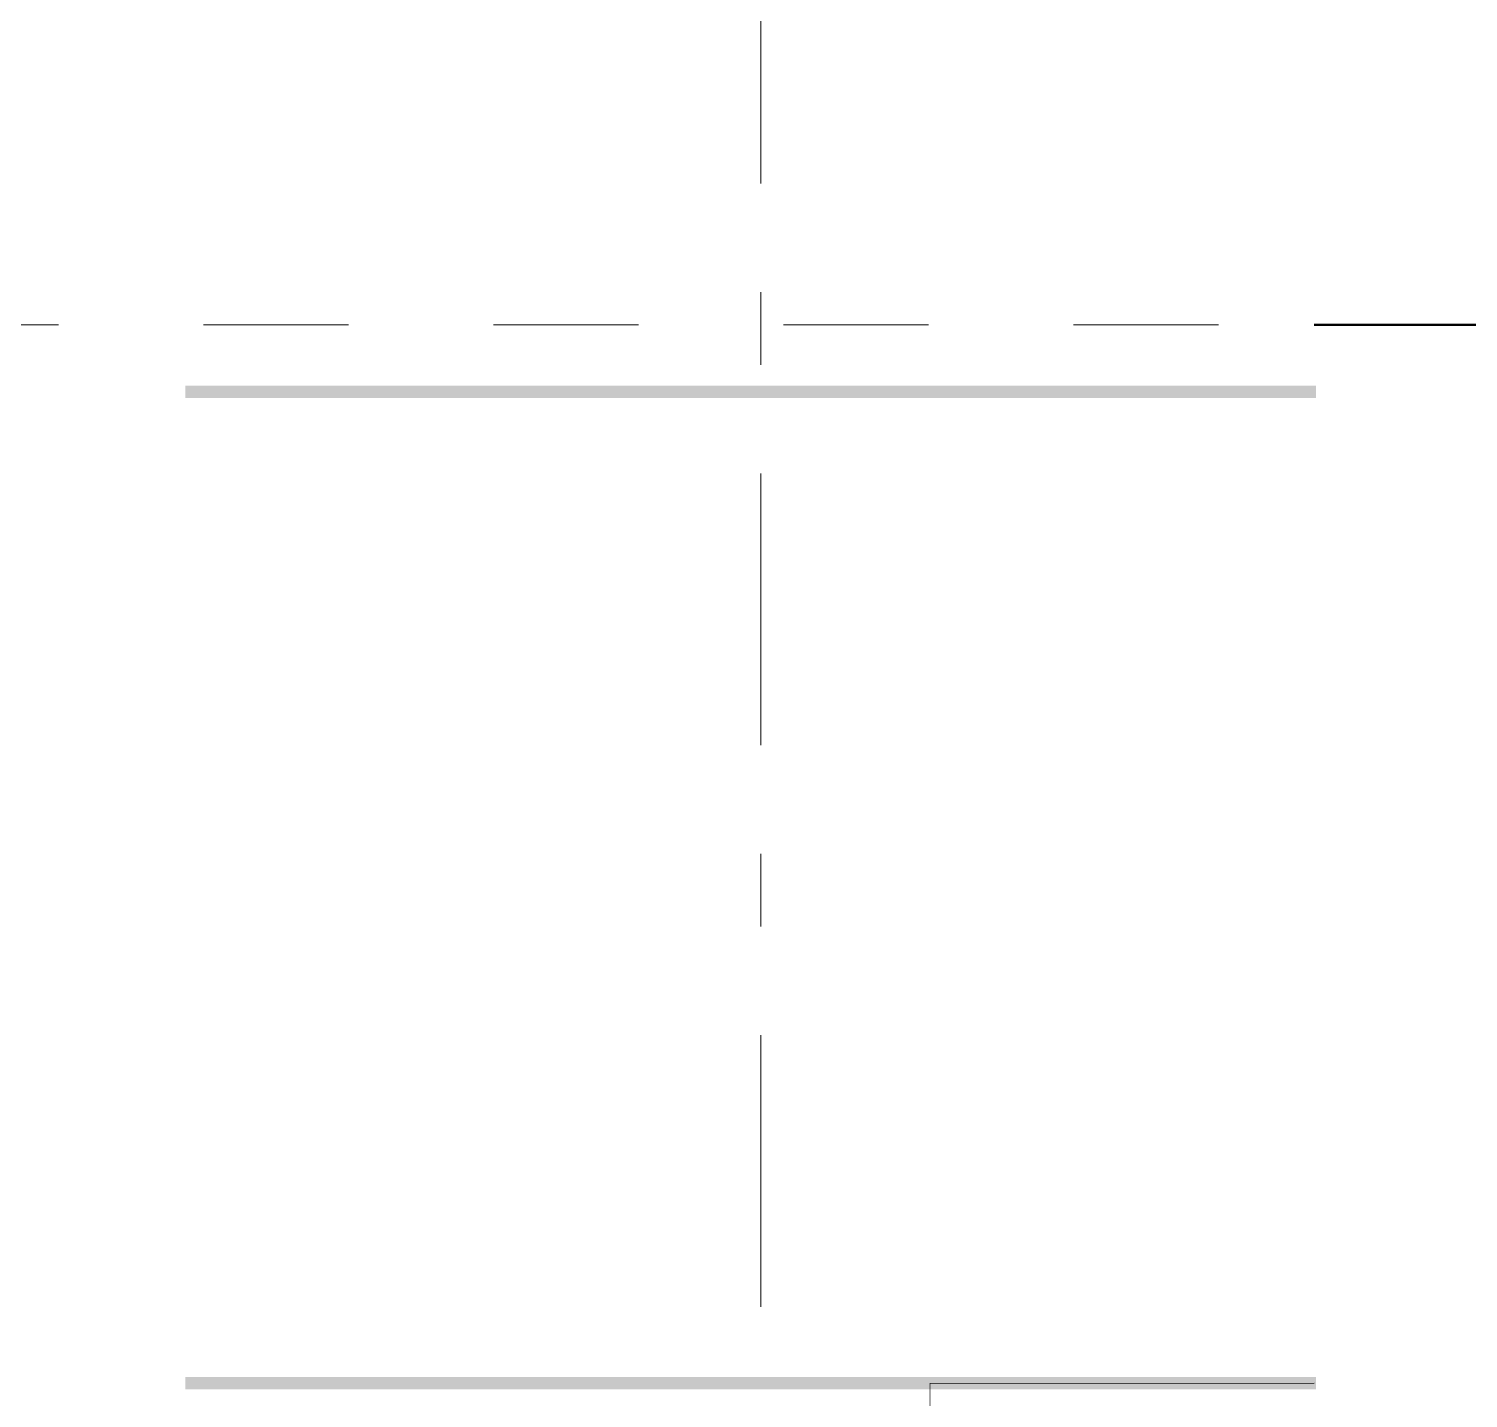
# Model space of a CAD drawing. Header units: millimetres. Extents: x -48147 to 1403542, y -455564 to 18123.
# Drawn here: x 1398629 to 1400030, y -434837 to -433504 of the extents above; entities that cross this region are included whole.
import ezdxf

# ---------------------------------------------------------------- set-up
doc = ezdxf.new("R2010")
doc.units = ezdxf.units.MM
doc.header["$MEASUREMENT"] = 0
for name, pattern in [('Dashed', [2822.222233, 1411.111116, -1411.111116]), ('Double Dashed', [546.805537, 264.583325, -105.833328, 70.555556, -105.833328]), ('Wipeout_Contour', [1000, 0, -1000])]:
    doc.linetypes.add(name, pattern=pattern)
for name, color, linetype, lineweight, true_color in [('0_Pen_No__105', 7, 'Continuous', 15, 0xa6a6a6), ('0_Pen_No__25', 7, 'Continuous', 50, 0x2a2a2a), ('A-20-M_Floor_Slab_Pen_No__148', 7, 'Continuous', 0, 0x444444), ('New_A-25-M_Wall_Ext_Pen_No__107', 7, 'Continuous', 15, 0xa6a6a6)]:
    doc.layers.add(name, color=color, linetype=linetype, lineweight=lineweight, true_color=true_color)
for name, color, linetype in [('A-95-P_Drawing', 7, 'Continuous'), ('New_A-25-M_Wall_Ext', 7, 'Continuous'), ('New_ArchiCAD Windows', 7, 'Continuous')]:
    doc.layers.add(name, color=color, linetype=linetype)
for name, color, linetype, lineweight in [('A-95-P_Drawing_Pen_No__1', 7, 'Continuous', 13), ('New_A-25-M_Wall_Ext_Pen_No__1', 7, 'Continuous', 13), ('New_ArchiCAD Windows_Pen_No__87', 8, 'Continuous', 20)]:
    doc.layers.add(name, color=color, linetype=linetype, lineweight=lineweight)

# ---------------------------------------------------------------- blocks, each defined once
blk = doc.blocks.new('*X34', base_point=(1418663.2, -449992.5))
at = {"layer": 'New_A-25-M_Wall_Ext_Pen_No__107', "linetype": 'Continuous'}
for p, q in [((1398674.4, -433504.4), (1398655.9, -433506.1)), ((1398691.5, -433511.6), (1398674.4, -433504.4)), ((1398781.5, -433514.4), (1398783, -433504)), ((1398640.5, -433516.4), (1398631.7, -433532.8)), ((1398655.9, -433506.1), (1398640.5, -433516.4)), ((1398691.5, -433511.6), (1398722, -433534.4)), ((1398777.3, -433524), (1398781.5, -433514.4)), ((1398631.7, -433532.8), (1398631.7, -433551.3)), ((1398761.9, -433538), (1398770.6, -433532.1)), ((1398770.6, -433532.1), (1398777.3, -433524)), ((1398722, -433534.4), (1398731.2, -433539.5)), ((1398731.2, -433544.6), (1398722, -433549.7)), ((1398731.2, -433539.5), (1398741.4, -433541.9)), ((1398741.4, -433542.2), (1398731.2, -433544.6)), ((1398741.4, -433541.9), (1398751.9, -433541.4)), ((1398751.9, -433542.7), (1398741.4, -433542.2)), ((1398751.9, -433541.4), (1398761.9, -433538)), ((1398761.9, -433546.1), (1398751.9, -433542.7)), ((1398770.6, -433552), (1398761.9, -433546.1)), ((1398631.7, -433551.3), (1398640.5, -433567.7)), ((1398691.5, -433572.5), (1398722, -433549.7)), ((1398777.3, -433560.1), (1398770.6, -433552)), ((1398781.5, -433569.7), (1398777.3, -433560.1)), ((1398640.5, -433567.7), (1398655.9, -433578)), ((1398674.4, -433579.7), (1398691.5, -433572.5)), ((1398783, -433580.1), (1398781.5, -433569.7)), ((1398655.9, -433582.3), (1398640.5, -433592.6)), ((1398655.9, -433578), (1398674.4, -433579.7)), ((1398674.4, -433580.6), (1398655.9, -433582.3)), ((1398691.5, -433587.8), (1398674.4, -433580.6)), ((1398691.5, -433587.8), (1398722, -433610.6)), ((1398781.5, -433590.6), (1398783, -433580.1)), ((1398640.5, -433592.6), (1398631.7, -433609)), ((1398770.6, -433608.3), (1398777.3, -433600.2)), ((1398777.3, -433600.2), (1398781.5, -433590.6)), ((1398631.7, -433609), (1398631.7, -433627.5)), ((1398722, -433610.6), (1398731.2, -433615.7)), ((1398731.2, -433615.7), (1398741.4, -433618.1)), ((1398741.4, -433618.1), (1398751.9, -433617.6)), ((1398751.9, -433617.6), (1398761.9, -433614.2)), ((1398761.9, -433614.2), (1398770.6, -433608.3)), ((1398631.7, -433627.5), (1398640.5, -433643.9)), ((1398691.5, -433648.7), (1398722, -433625.9)), ((1398731.2, -433620.8), (1398722, -433625.9)), ((1398741.4, -433618.4), (1398731.2, -433620.8)), ((1398751.9, -433618.9), (1398741.4, -433618.4)), ((1398761.9, -433622.3), (1398751.9, -433618.9)), ((1398770.6, -433628.2), (1398761.9, -433622.3)), ((1398777.3, -433636.3), (1398770.6, -433628.2)), ((1398640.5, -433643.9), (1398655.9, -433654.1)), ((1398781.5, -433645.9), (1398777.3, -433636.3)), ((1398655.9, -433658.5), (1398640.5, -433668.8)), ((1398655.9, -433654.1), (1398674.4, -433655.9)), ((1398674.4, -433656.8), (1398655.9, -433658.5)), ((1398674.4, -433655.9), (1398691.5, -433648.7)), ((1398691.5, -433664), (1398674.4, -433656.8)), ((1398783, -433656.3), (1398781.5, -433645.9)), ((1398781.5, -433666.7), (1398783, -433656.3)), ((1398640.5, -433668.8), (1398631.7, -433685.2)), ((1398691.5, -433664), (1398722, -433686.8)), ((1398777.3, -433676.4), (1398781.5, -433666.7)), ((1398631.7, -433685.2), (1398631.7, -433703.7)), ((1398722, -433686.8), (1398731.2, -433691.9)), ((1398761.9, -433690.4), (1398770.6, -433684.5)), ((1398770.6, -433684.5), (1398777.3, -433676.4)), ((1398731.2, -433697), (1398722, -433702.1)), ((1398731.2, -433691.9), (1398741.4, -433694.3)), ((1398741.4, -433694.6), (1398731.2, -433697)), ((1398741.4, -433694.3), (1398751.9, -433693.8)), ((1398751.9, -433695.1), (1398741.4, -433694.6)), ((1398751.9, -433693.8), (1398761.9, -433690.4)), ((1398761.9, -433698.5), (1398751.9, -433695.1)), ((1398770.6, -433704.4), (1398761.9, -433698.5)), ((1398631.7, -433703.7), (1398640.5, -433720.1)), ((1398691.5, -433724.9), (1398722, -433702.1)), ((1398777.3, -433712.5), (1398770.6, -433704.4)), ((1398781.5, -433722.1), (1398777.3, -433712.5)), ((1398640.5, -433720.1), (1398655.9, -433730.3)), ((1398674.4, -433732.1), (1398691.5, -433724.9)), ((1398783, -433732.5), (1398781.5, -433722.1)), ((1398655.9, -433734.7), (1398640.5, -433745)), ((1398655.9, -433730.3), (1398674.4, -433732.1)), ((1398674.4, -433733), (1398655.9, -433734.7)), ((1398691.5, -433740.1), (1398674.4, -433733)), ((1398691.5, -433740.1), (1398722, -433763)), ((1398777.3, -433752.6), (1398781.5, -433742.9)), ((1398781.5, -433742.9), (1398783, -433732.5)), ((1398640.5, -433745), (1398631.7, -433761.3)), ((1398770.6, -433760.7), (1398777.3, -433752.6)), ((1398631.7, -433761.3), (1398631.7, -433779.9)), ((1398722, -433763), (1398731.2, -433768.1)), ((1398731.2, -433768.1), (1398741.4, -433770.5)), ((1398741.4, -433770.8), (1398731.2, -433773.2)), ((1398741.4, -433770.5), (1398751.9, -433770)), ((1398751.9, -433771.3), (1398741.4, -433770.8)), ((1398751.9, -433770), (1398761.9, -433766.6)), ((1398761.9, -433774.6), (1398751.9, -433771.3)), ((1398761.9, -433766.6), (1398770.6, -433760.7)), ((1398631.7, -433779.9), (1398640.5, -433796.3)), ((1398691.5, -433801.1), (1398722, -433778.2)), ((1398731.2, -433773.2), (1398722, -433778.2)), ((1398770.6, -433780.6), (1398761.9, -433774.6)), ((1398777.3, -433788.7), (1398770.6, -433780.6)), ((1398640.5, -433796.3), (1398655.9, -433806.5)), ((1398781.5, -433798.3), (1398777.3, -433788.7)), ((1398783, -433808.7), (1398781.5, -433798.3)), ((1398655.9, -433810.9), (1398640.5, -433821.2)), ((1398655.9, -433806.5), (1398674.4, -433808.3)), ((1398674.4, -433809.2), (1398655.9, -433810.9)), ((1398674.4, -433808.3), (1398691.5, -433801.1)), ((1398691.5, -433816.3), (1398674.4, -433809.2)), ((1398781.5, -433819.1), (1398783, -433808.7)), ((1398640.5, -433821.2), (1398631.7, -433837.5)), ((1398691.5, -433816.3), (1398722, -433839.2)), ((1398777.3, -433828.7), (1398781.5, -433819.1)), ((1398631.7, -433837.5), (1398631.7, -433856.1)), ((1398722, -433839.2), (1398731.2, -433844.3)), ((1398761.9, -433842.8), (1398770.6, -433836.8)), ((1398770.6, -433836.8), (1398777.3, -433828.7)), ((1398691.5, -433877.3), (1398722, -433854.4)), ((1398731.2, -433849.3), (1398722, -433854.4)), ((1398731.2, -433844.3), (1398741.4, -433846.7)), ((1398741.4, -433847), (1398731.2, -433849.3)), ((1398741.4, -433846.7), (1398751.9, -433846.2)), ((1398751.9, -433847.5), (1398741.4, -433847)), ((1398751.9, -433846.2), (1398761.9, -433842.8)), ((1398761.9, -433850.8), (1398751.9, -433847.5)), ((1398770.6, -433856.8), (1398761.9, -433850.8)), ((1398631.7, -433856.1), (1398640.5, -433872.4)), ((1398777.3, -433864.9), (1398770.6, -433856.8)), ((1398781.5, -433874.5), (1398777.3, -433864.9)), ((1398640.5, -433872.4), (1398655.9, -433882.7)), ((1398655.9, -433882.7), (1398674.4, -433884.5)), ((1398674.4, -433884.5), (1398691.5, -433877.3)), ((1398783, -433884.9), (1398781.5, -433874.5)), ((1398640.5, -433897.4), (1398631.7, -433913.7)), ((1398655.9, -433887.1), (1398640.5, -433897.4)), ((1398674.4, -433885.3), (1398655.9, -433887.1)), ((1398691.5, -433892.5), (1398674.4, -433885.3)), ((1398691.5, -433892.5), (1398722, -433915.4)), ((1398777.3, -433904.9), (1398781.5, -433895.3)), ((1398781.5, -433895.3), (1398783, -433884.9)), ((1398770.6, -433913), (1398777.3, -433904.9)), ((1398631.7, -433913.7), (1398631.7, -433932.3)), ((1398722, -433915.4), (1398731.2, -433920.5)), ((1398731.2, -433925.5), (1398722, -433930.6)), ((1398731.2, -433920.5), (1398741.4, -433922.9)), ((1398741.4, -433923.2), (1398731.2, -433925.5)), ((1398741.4, -433922.9), (1398751.9, -433922.3)), ((1398751.9, -433923.7), (1398741.4, -433923.2)), ((1398751.9, -433922.3), (1398761.9, -433919)), ((1398761.9, -433927), (1398751.9, -433923.7)), ((1398761.9, -433919), (1398770.6, -433913)), ((1398631.7, -433932.3), (1398640.5, -433948.6)), ((1398691.5, -433953.5), (1398722, -433930.6)), ((1398770.6, -433933), (1398761.9, -433927)), ((1398777.3, -433941.1), (1398770.6, -433933)), ((1398640.5, -433948.6), (1398655.9, -433958.9)), ((1398674.4, -433960.7), (1398691.5, -433953.5)), ((1398781.5, -433950.7), (1398777.3, -433941.1)), ((1398783, -433961.1), (1398781.5, -433950.7)), ((1398655.9, -433963.3), (1398640.5, -433973.6)), ((1398655.9, -433958.9), (1398674.4, -433960.7)), ((1398674.4, -433961.5), (1398655.9, -433963.3)), ((1398691.5, -433968.7), (1398674.4, -433961.5)), ((1398781.5, -433971.5), (1398783, -433961.1)), ((1398640.5, -433973.6), (1398631.7, -433989.9)), ((1398691.5, -433968.7), (1398722, -433991.6)), ((1398770.6, -433989.2), (1398777.3, -433981.1)), ((1398777.3, -433981.1), (1398781.5, -433971.5)), ((1398631.7, -433989.9), (1398631.7, -434008.5)), ((1398722, -433991.6), (1398731.2, -433996.7)), ((1398751.9, -433998.5), (1398761.9, -433995.2)), ((1398761.9, -433995.2), (1398770.6, -433989.2)), ((1398631.7, -434008.5), (1398640.5, -434024.8)), ((1398691.5, -434029.7), (1398722, -434006.8)), ((1398731.2, -434001.7), (1398722, -434006.8)), ((1398731.2, -433996.7), (1398741.4, -433999)), ((1398741.4, -433999.3), (1398731.2, -434001.7)), ((1398741.4, -433999), (1398751.9, -433998.5)), ((1398751.9, -433999.9), (1398741.4, -433999.3)), ((1398761.9, -434003.2), (1398751.9, -433999.9)), ((1398770.6, -434009.2), (1398761.9, -434003.2)), ((1398777.3, -434017.3), (1398770.6, -434009.2)), ((1398781.5, -434026.9), (1398777.3, -434017.3)), ((1398640.5, -434024.8), (1398655.9, -434035.1)), ((1398655.9, -434035.1), (1398674.4, -434036.9)), ((1398674.4, -434037.7), (1398655.9, -434039.5)), ((1398674.4, -434036.9), (1398691.5, -434029.7)), ((1398691.5, -434044.9), (1398674.4, -434037.7)), ((1398783, -434037.3), (1398781.5, -434026.9)), ((1398781.5, -434047.7), (1398783, -434037.3)), ((1398640.5, -434049.8), (1398631.7, -434066.1)), ((1398655.9, -434039.5), (1398640.5, -434049.8)), ((1398691.5, -434044.9), (1398722, -434067.8)), ((1398777.3, -434057.3), (1398781.5, -434047.7)), ((1398761.9, -434071.4), (1398770.6, -434065.4)), ((1398770.6, -434065.4), (1398777.3, -434057.3)), ((1398631.7, -434066.1), (1398631.7, -434084.7)), ((1398722, -434067.8), (1398731.2, -434072.9)), ((1398731.2, -434077.9), (1398722, -434083)), ((1398731.2, -434072.9), (1398741.4, -434075.2)), ((1398741.4, -434075.5), (1398731.2, -434077.9)), ((1398741.4, -434075.2), (1398751.9, -434074.7)), ((1398751.9, -434076), (1398741.4, -434075.5)), ((1398751.9, -434074.7), (1398761.9, -434071.4)), ((1398761.9, -434079.4), (1398751.9, -434076)), ((1398770.6, -434085.4), (1398761.9, -434079.4)), ((1398631.7, -434084.7), (1398640.5, -434101)), ((1398691.5, -434105.9), (1398722, -434083)), ((1398777.3, -434093.5), (1398770.6, -434085.4)), ((1398781.5, -434103.1), (1398777.3, -434093.5)), ((1398640.5, -434101), (1398655.9, -434111.3)), ((1398674.4, -434113), (1398691.5, -434105.9)), ((1398783, -434113.5), (1398781.5, -434103.1)), ((1398655.9, -434115.7), (1398640.5, -434125.9)), ((1398655.9, -434111.3), (1398674.4, -434113)), ((1398674.4, -434113.9), (1398655.9, -434115.7)), ((1398691.5, -434121.1), (1398674.4, -434113.9)), ((1398691.5, -434121.1), (1398722, -434144)), ((1398781.5, -434123.9), (1398783, -434113.5)), ((1398640.5, -434125.9), (1398631.7, -434142.3)), ((1398770.6, -434141.6), (1398777.3, -434133.5)), ((1398777.3, -434133.5), (1398781.5, -434123.9)), ((1398631.7, -434142.3), (1398631.7, -434160.9)), ((1398722, -434144), (1398731.2, -434149)), ((1398731.2, -434149), (1398741.4, -434151.4)), ((1398751.9, -434150.9), (1398761.9, -434147.6)), ((1398761.9, -434147.6), (1398770.6, -434141.6)), ((1398631.7, -434160.9), (1398640.5, -434177.2)), ((1398691.5, -434182.1), (1398722, -434159.2)), ((1398731.2, -434154.1), (1398722, -434159.2)), ((1398741.4, -434151.7), (1398731.2, -434154.1)), ((1398741.4, -434151.4), (1398751.9, -434150.9)), ((1398751.9, -434152.2), (1398741.4, -434151.7)), ((1398761.9, -434155.6), (1398751.9, -434152.2)), ((1398770.6, -434161.6), (1398761.9, -434155.6)), ((1398777.3, -434169.6), (1398770.6, -434161.6)), ((1398640.5, -434177.2), (1398655.9, -434187.5)), ((1398781.5, -434179.3), (1398777.3, -434169.6)), ((1398655.9, -434191.9), (1398640.5, -434202.1)), ((1398655.9, -434187.5), (1398674.4, -434189.2)), ((1398674.4, -434190.1), (1398655.9, -434191.9)), ((1398674.4, -434189.2), (1398691.5, -434182.1)), ((1398691.5, -434197.3), (1398674.4, -434190.1)), ((1398783, -434189.7), (1398781.5, -434179.3)), ((1398781.5, -434200.1), (1398783, -434189.7)), ((1398640.5, -434202.1), (1398631.7, -434218.5)), ((1398691.5, -434197.3), (1398722, -434220.1)), ((1398777.3, -434209.7), (1398781.5, -434200.1)), ((1398631.7, -434218.5), (1398631.7, -434237)), ((1398761.9, -434223.7), (1398770.6, -434217.8)), ((1398770.6, -434217.8), (1398777.3, -434209.7)), ((1398722, -434220.1), (1398731.2, -434225.2)), ((1398731.2, -434230.3), (1398722, -434235.4)), ((1398731.2, -434225.2), (1398741.4, -434227.6)), ((1398741.4, -434227.9), (1398731.2, -434230.3)), ((1398741.4, -434227.6), (1398751.9, -434227.1)), ((1398751.9, -434228.4), (1398741.4, -434227.9)), ((1398751.9, -434227.1), (1398761.9, -434223.7)), ((1398761.9, -434231.8), (1398751.9, -434228.4)), ((1398770.6, -434237.7), (1398761.9, -434231.8)), ((1398631.7, -434237), (1398640.5, -434253.4)), ((1398691.5, -434258.2), (1398722, -434235.4)), ((1398777.3, -434245.8), (1398770.6, -434237.7)), ((1398781.5, -434255.5), (1398777.3, -434245.8)), ((1398640.5, -434253.4), (1398655.9, -434263.7)), ((1398674.4, -434265.4), (1398691.5, -434258.2)), ((1398783, -434265.9), (1398781.5, -434255.5)), ((1398655.9, -434268.1), (1398640.5, -434278.3)), ((1398655.9, -434263.7), (1398674.4, -434265.4)), ((1398674.4, -434266.3), (1398655.9, -434268.1)), ((1398691.5, -434273.5), (1398674.4, -434266.3)), ((1398691.5, -434273.5), (1398722, -434296.3)), ((1398781.5, -434276.3), (1398783, -434265.9)), ((1398640.5, -434278.3), (1398631.7, -434294.7)), ((1398770.6, -434294), (1398777.3, -434285.9)), ((1398777.3, -434285.9), (1398781.5, -434276.3)), ((1398631.7, -434294.7), (1398631.7, -434313.2)), ((1398722, -434296.3), (1398731.2, -434301.4)), ((1398731.2, -434301.4), (1398741.4, -434303.8)), ((1398741.4, -434303.8), (1398751.9, -434303.3)), ((1398751.9, -434303.3), (1398761.9, -434299.9)), ((1398761.9, -434299.9), (1398770.6, -434294)), ((1398631.7, -434313.2), (1398640.5, -434329.6)), ((1398691.5, -434334.4), (1398722, -434311.6)), ((1398731.2, -434306.5), (1398722, -434311.6)), ((1398741.4, -434304.1), (1398731.2, -434306.5)), ((1398751.9, -434304.6), (1398741.4, -434304.1)), ((1398761.9, -434308), (1398751.9, -434304.6)), ((1398770.6, -434313.9), (1398761.9, -434308)), ((1398777.3, -434322), (1398770.6, -434313.9)), ((1398640.5, -434329.6), (1398655.9, -434339.9)), ((1398781.5, -434331.6), (1398777.3, -434322)), ((1398783, -434342.1), (1398781.5, -434331.6)), ((1398655.9, -434344.2), (1398640.5, -434354.5)), ((1398655.9, -434339.9), (1398674.4, -434341.6)), ((1398674.4, -434342.5), (1398655.9, -434344.2)), ((1398674.4, -434341.6), (1398691.5, -434334.4)), ((1398691.5, -434349.7), (1398674.4, -434342.5)), ((1398781.5, -434352.5), (1398783, -434342.1)), ((1398640.5, -434354.5), (1398631.7, -434370.9)), ((1398691.5, -434349.7), (1398722, -434372.5)), ((1398777.3, -434362.1), (1398781.5, -434352.5)), ((1398631.7, -434370.9), (1398631.7, -434389.4)), ((1398722, -434372.5), (1398731.2, -434377.6)), ((1398761.9, -434376.1), (1398770.6, -434370.2)), ((1398770.6, -434370.2), (1398777.3, -434362.1)), ((1398691.5, -434410.6), (1398722, -434387.8)), ((1398731.2, -434382.7), (1398722, -434387.8)), ((1398731.2, -434377.6), (1398741.4, -434380)), ((1398741.4, -434380.3), (1398731.2, -434382.7)), ((1398741.4, -434380), (1398751.9, -434379.5)), ((1398751.9, -434380.8), (1398741.4, -434380.3)), ((1398751.9, -434379.5), (1398761.9, -434376.1)), ((1398761.9, -434384.2), (1398751.9, -434380.8)), ((1398770.6, -434390.1), (1398761.9, -434384.2)), ((1398631.7, -434389.4), (1398640.5, -434405.8)), ((1398777.3, -434398.2), (1398770.6, -434390.1)), ((1398781.5, -434407.8), (1398777.3, -434398.2)), ((1398640.5, -434405.8), (1398655.9, -434416.1)), ((1398655.9, -434416.1), (1398674.4, -434417.8)), ((1398674.4, -434417.8), (1398691.5, -434410.6)), ((1398783, -434418.2), (1398781.5, -434407.8)), ((1398655.9, -434420.4), (1398640.5, -434430.7)), ((1398674.4, -434418.7), (1398655.9, -434420.4)), ((1398691.5, -434425.9), (1398674.4, -434418.7)), ((1398691.5, -434425.9), (1398722, -434448.7)), ((1398777.3, -434438.3), (1398781.5, -434428.7)), ((1398781.5, -434428.7), (1398783, -434418.2)), ((1398640.5, -434430.7), (1398631.7, -434447.1)), ((1398770.6, -434446.4), (1398777.3, -434438.3)), ((1398631.7, -434447.1), (1398631.7, -434465.6)), ((1398722, -434448.7), (1398731.2, -434453.8)), ((1398731.2, -434453.8), (1398741.4, -434456.2)), ((1398741.4, -434456.5), (1398731.2, -434458.9)), ((1398741.4, -434456.2), (1398751.9, -434455.7)), ((1398751.9, -434457), (1398741.4, -434456.5)), ((1398751.9, -434455.7), (1398761.9, -434452.3)), ((1398761.9, -434460.4), (1398751.9, -434457)), ((1398761.9, -434452.3), (1398770.6, -434446.4)), ((1398631.7, -434465.6), (1398640.5, -434482)), ((1398691.5, -434486.8), (1398722, -434464)), ((1398731.2, -434458.9), (1398722, -434464)), ((1398770.6, -434466.3), (1398761.9, -434460.4)), ((1398777.3, -434474.4), (1398770.6, -434466.3)), ((1398640.5, -434482), (1398655.9, -434492.2)), ((1398781.5, -434484), (1398777.3, -434474.4)), ((1398783, -434494.4), (1398781.5, -434484)), ((1398655.9, -434496.6), (1398640.5, -434506.9)), ((1398655.9, -434492.2), (1398674.4, -434494)), ((1398674.4, -434494.9), (1398655.9, -434496.6)), ((1398674.4, -434494), (1398691.5, -434486.8)), ((1398691.5, -434502.1), (1398674.4, -434494.9)), ((1398781.5, -434504.8), (1398783, -434494.4)), ((1398640.5, -434506.9), (1398631.7, -434523.3)), ((1398691.5, -434502.1), (1398722, -434524.9)), ((1398777.3, -434514.5), (1398781.5, -434504.8)), ((1398631.7, -434523.3), (1398631.7, -434541.8)), ((1398722, -434524.9), (1398731.2, -434530)), ((1398761.9, -434528.5), (1398770.6, -434522.6)), ((1398770.6, -434522.6), (1398777.3, -434514.5)), ((1398631.7, -434541.8), (1398640.5, -434558.2)), ((1398691.5, -434563), (1398722, -434540.1)), ((1398731.2, -434535.1), (1398722, -434540.1)), ((1398731.2, -434530), (1398741.4, -434532.4)), ((1398741.4, -434532.7), (1398731.2, -434535.1)), ((1398741.4, -434532.4), (1398751.9, -434531.9)), ((1398751.9, -434533.2), (1398741.4, -434532.7)), ((1398751.9, -434531.9), (1398761.9, -434528.5)), ((1398761.9, -434536.6), (1398751.9, -434533.2)), ((1398770.6, -434542.5), (1398761.9, -434536.6)), ((1398777.3, -434550.6), (1398770.6, -434542.5)), ((1398781.5, -434560.2), (1398777.3, -434550.6)), ((1398640.5, -434558.2), (1398655.9, -434568.4)), ((1398655.9, -434568.4), (1398674.4, -434570.2)), ((1398674.4, -434570.2), (1398691.5, -434563)), ((1398783, -434570.6), (1398781.5, -434560.2)), ((1398640.5, -434583.1), (1398631.7, -434599.4)), ((1398655.9, -434572.8), (1398640.5, -434583.1)), ((1398674.4, -434571.1), (1398655.9, -434572.8)), ((1398691.5, -434578.2), (1398674.4, -434571.1)), ((1398691.5, -434578.2), (1398722, -434601.1)), ((1398777.3, -434590.7), (1398781.5, -434581)), ((1398781.5, -434581), (1398783, -434570.6)), ((1398770.6, -434598.7), (1398777.3, -434590.7)), ((1398631.7, -434599.4), (1398631.7, -434618)), ((1398722, -434601.1), (1398731.2, -434606.2)), ((1398731.2, -434611.3), (1398722, -434616.3)), ((1398731.2, -434606.2), (1398741.4, -434608.6)), ((1398741.4, -434608.9), (1398731.2, -434611.3)), ((1398741.4, -434608.6), (1398751.9, -434608.1)), ((1398751.9, -434609.4), (1398741.4, -434608.9)), ((1398751.9, -434608.1), (1398761.9, -434604.7)), ((1398761.9, -434612.7), (1398751.9, -434609.4)), ((1398761.9, -434604.7), (1398770.6, -434598.7)), ((1398631.7, -434618), (1398640.5, -434634.4)), ((1398691.5, -434639.2), (1398722, -434616.3)), ((1398770.6, -434618.7), (1398761.9, -434612.7)), ((1398777.3, -434626.8), (1398770.6, -434618.7)), ((1398640.5, -434634.4), (1398655.9, -434644.6)), ((1398674.4, -434646.4), (1398691.5, -434639.2)), ((1398781.5, -434636.4), (1398777.3, -434626.8)), ((1398783, -434646.8), (1398781.5, -434636.4)), ((1398655.9, -434649), (1398640.5, -434659.3)), ((1398655.9, -434644.6), (1398674.4, -434646.4)), ((1398674.4, -434647.3), (1398655.9, -434649)), ((1398691.5, -434654.4), (1398674.4, -434647.3)), ((1398781.5, -434657.2), (1398783, -434646.8)), ((1398640.5, -434659.3), (1398631.7, -434675.6)), ((1398691.5, -434654.4), (1398722, -434677.3)), ((1398770.6, -434674.9), (1398777.3, -434666.8)), ((1398777.3, -434666.8), (1398781.5, -434657.2)), ((1398631.7, -434675.6), (1398631.7, -434694.2)), ((1398722, -434677.3), (1398731.2, -434682.4)), ((1398751.9, -434684.2), (1398761.9, -434680.9)), ((1398761.9, -434680.9), (1398770.6, -434674.9)), ((1398631.7, -434694.2), (1398640.5, -434710.5)), ((1398691.5, -434715.4), (1398722, -434692.5)), ((1398731.2, -434687.4), (1398722, -434692.5)), ((1398731.2, -434682.4), (1398741.4, -434684.8)), ((1398741.4, -434685.1), (1398731.2, -434687.4)), ((1398741.4, -434684.8), (1398751.9, -434684.2)), ((1398751.9, -434685.6), (1398741.4, -434685.1)), ((1398761.9, -434688.9), (1398751.9, -434685.6)), ((1398770.6, -434694.9), (1398761.9, -434688.9)), ((1398777.3, -434703), (1398770.6, -434694.9)), ((1398781.5, -434712.6), (1398777.3, -434703)), ((1398640.5, -434710.5), (1398655.9, -434720.8)), ((1398655.9, -434720.8), (1398674.4, -434722.6)), ((1398674.4, -434723.4), (1398655.9, -434725.2)), ((1398674.4, -434722.6), (1398691.5, -434715.4)), ((1398691.5, -434730.6), (1398674.4, -434723.4)), ((1398783, -434723), (1398781.5, -434712.6)), ((1398781.5, -434733.4), (1398783, -434723)), ((1398640.5, -434735.5), (1398631.7, -434751.8)), ((1398655.9, -434725.2), (1398640.5, -434735.5)), ((1398691.5, -434730.6), (1398722, -434753.5)), ((1398777.3, -434743), (1398781.5, -434733.4)), ((1398631.7, -434751.8), (1398631.7, -434770.4)), ((1398761.9, -434757.1), (1398770.6, -434751.1)), ((1398770.6, -434751.1), (1398777.3, -434743)), ((1398722, -434753.5), (1398731.2, -434758.6)), ((1398731.2, -434763.6), (1398722, -434768.7)), ((1398731.2, -434758.6), (1398741.4, -434760.9)), ((1398741.4, -434761.3), (1398731.2, -434763.6)), ((1398741.4, -434760.9), (1398751.9, -434760.4)), ((1398751.9, -434761.8), (1398741.4, -434761.3)), ((1398751.9, -434760.4), (1398761.9, -434757.1)), ((1398761.9, -434765.1), (1398751.9, -434761.8)), ((1398770.6, -434771.1), (1398761.9, -434765.1)), ((1398631.7, -434770.4), (1398640.5, -434786.7)), ((1398691.5, -434791.6), (1398722, -434768.7)), ((1398777.3, -434779.2), (1398770.6, -434771.1)), ((1398781.5, -434788.8), (1398777.3, -434779.2)), ((1398640.5, -434786.7), (1398655.9, -434797)), ((1398674.4, -434798.8), (1398691.5, -434791.6)), ((1398783, -434799.2), (1398781.5, -434788.8)), ((1398655.9, -434801.4), (1398640.5, -434811.7)), ((1398655.9, -434797), (1398674.4, -434798.8)), ((1398674.4, -434799.6), (1398655.9, -434801.4)), ((1398691.5, -434806.8), (1398674.4, -434799.6)), ((1398691.5, -434806.8), (1398722, -434829.7)), ((1398781.5, -434809.6), (1398783, -434799.2)), ((1398640.5, -434811.7), (1398631.7, -434828)), ((1398770.6, -434827.3), (1398777.3, -434819.2)), ((1398777.3, -434819.2), (1398781.5, -434809.6)), ((1398631.7, -434828), (1398631.7, -434846.6)), ((1398722, -434829.7), (1398731.2, -434834.8)), ((1398731.2, -434834.8), (1398741.4, -434837.1)), ((1398751.9, -434836.6), (1398761.9, -434833.3)), ((1398761.9, -434833.3), (1398770.6, -434827.3)), ((1398741.4, -434837.1), (1398751.9, -434836.6))]:
    blk.add_line(p, q, dxfattribs=at)
blk = doc.blocks.new('Section Elem_7_1', base_point=(1418663.2, -449992.5))
at = {"color": 254, "linetype": 'Wipeout_Contour', "lineweight": 0, "ltscale": 5859178.710846109}
blk.add_wipeout([(1398786.8, -436932.5), (1398791.3, -436932.5), (1398791.3, -432569.4), (1398786.8, -432569.4)], dxfattribs=at).dxf.layer = 'New_A-25-M_Wall_Ext'
at = {"layer": 'New_A-25-M_Wall_Ext_Pen_No__107', "linetype": 'Continuous'}
h = blk.add_hatch(dxfattribs=at)
h.set_pattern_fill('Plaster_0001', color=256, style=0, pattern_type=2)
h.set_pattern_definition([(0, (1418663.25, -449992.53), (0, 86.60254), [0, -50]), (0, (1418688.25, -449949.23), (0, 86.60254), [0, -50])])
h.paths.add_polyline_path([(1398786.8, -436932.5), (1398791.3, -436932.5), (1398791.3, -432569.4), (1398786.8, -432569.4)])
at = {"color": 254, "linetype": 'Wipeout_Contour', "lineweight": 0, "ltscale": 5858864.537588875}
blk.add_wipeout([(1398626.8, -436932.5), (1398786.8, -436932.5), (1398786.8, -432569.4), (1398626.8, -432569.4)], dxfattribs=at).dxf.layer = 'New_A-25-M_Wall_Ext'
at = {"layer": 'New_A-25-M_Wall_Ext_Pen_No__1', "linetype": 'Continuous'}
for p, q in [((1398786.8, -432569.4), (1398786.8, -436932.5)), ((1398791.3, -432569.4), (1398791.3, -436932.5))]:
    blk.add_line(p, q, dxfattribs=at)
at = {"layer": 'New_A-25-M_Wall_Ext'}
blk.add_blockref('*X34', (1418663.2, -449992.5), dxfattribs=at)
blk = doc.blocks.new('Section Elem_165_1', base_point=(1418663.2, -449992.5))
at = {"color": 254, "linetype": 'Wipeout_Contour', "lineweight": 0, "ltscale": 7328303.565225973}
blk.add_wipeout([(1399880.2, -434822.5), (1399506.2, -434822.5), (1399506.2, -434872.5), (1399556.2, -434872.5), (1399880.2, -434872.5)], dxfattribs=at).dxf.layer = 'New_ArchiCAD Windows'
at = {"layer": 'New_ArchiCAD Windows_Pen_No__87', "linetype": 'Continuous'}
for p, q in [((1399506.2, -434822.5), (1399506.2, -436942.5)), ((1399880.2, -434822.5), (1399506.2, -434822.5))]:
    blk.add_line(p, q, dxfattribs=at)
blk = doc.blocks.new('Section Elem_166_1', base_point=(1418663.2, -449992.5))
at = {"color": 254, "linetype": 'Wipeout_Contour', "lineweight": 0, "ltscale": 14661538.77613705}
blk.add_wipeout([(1398791.3, -440949.6), (1399506.2, -440949.6), (1399506.2, -438872.5), (1399880.2, -438872.5), (1399880.2, -436942.5), (1399506.2, -436942.5), (1399506.2, -434822.5), (1399880.2, -434822.5), (1399880.2, -433388.5), (1398791.3, -433388.5)], dxfattribs=at).dxf.layer = 'New_A-25-M_Wall_Ext'
blk = doc.blocks.new('S-22 Building Section_STORY_MARKER', base_point=(1418663.2, -449992.5))
at = {"layer": '0_Pen_No__105', "linetype": 'Dashed', "ltscale": 0.1}
blk.add_line((1369166.1, -433792.5), (1399880.2, -433792.5), dxfattribs=at)
at = {"layer": '0_Pen_No__25', "linetype": 'Continuous'}
for p, q in [((1399880.2, -433792.5), (1399980.2, -433792.5)), ((1399980.2, -433792.5), (1400080.2, -433792.5))]:
    blk.add_line(p, q, dxfattribs=at)

msp = doc.modelspace()

# ---------------------------------------------------------------- block references
at = {"layer": 'New_A-25-M_Wall_Ext'}
msp.add_blockref('Section Elem_7_1', (1418663.2, -449992.5), dxfattribs=at)
at = {"layer": 'New_ArchiCAD Windows'}
msp.add_blockref('Section Elem_165_1', (1418663.2, -449992.5), dxfattribs=at)

# ---------------------------------------------------------------- next in the draw order: block references
at = {"layer": 'New_A-25-M_Wall_Ext'}
msp.add_blockref('Section Elem_166_1', (1418663.2, -449992.5), dxfattribs=at)

# ---------------------------------------------------------------- next in the draw order: wipeouts: each hides what was drawn before it
at = {"color": 254, "linetype": 'Wipeout_Contour', "lineweight": 0, "ltscale": 5854473.517168632}
msp.add_wipeout([(1391307.3, -431582.2), (1399341.8, -431582.2), (1399341.8, -451938.9), (1391307.3, -451938.9)], dxfattribs=at).dxf.layer = 'A-95-P_Drawing'

# ---------------------------------------------------------------- next in the draw order: hatches: boundary and pattern name
at = {"layer": 'A-20-M_Floor_Slab_Pen_No__148', "linetype": 'Continuous'}
for points in [[(1399881.9, -433851.5), (1399881.9, -433863.5), (1398781.7, -433863.5), (1398781.7, -433851.5)], [(1399881.9, -434816.5), (1399881.9, -434828.5), (1398781.7, -434828.5), (1398781.7, -434816.5)]]:
    msp.add_hatch(color=256, dxfattribs=at).paths.add_polyline_path(points)

# ---------------------------------------------------------------- next in the draw order: linework, layer by layer
at = {"layer": 'A-95-P_Drawing_Pen_No__1', "linetype": 'Double Dashed', "flags": 128}
msp.add_lwpolyline([(1391307.3, -431582.2), (1399341.8, -431582.2), (1399341.8, -451938.9), (1391307.3, -451938.9)], close=True, dxfattribs=at)

# ---------------------------------------------------------------- next in the draw order: block references
at = {"linetype": 'Continuous', "lineweight": 0}
msp.add_blockref('S-22 Building Section_STORY_MARKER', (1418663.2, -449992.5), dxfattribs=at)

doc.saveas('drawing.dxf')
